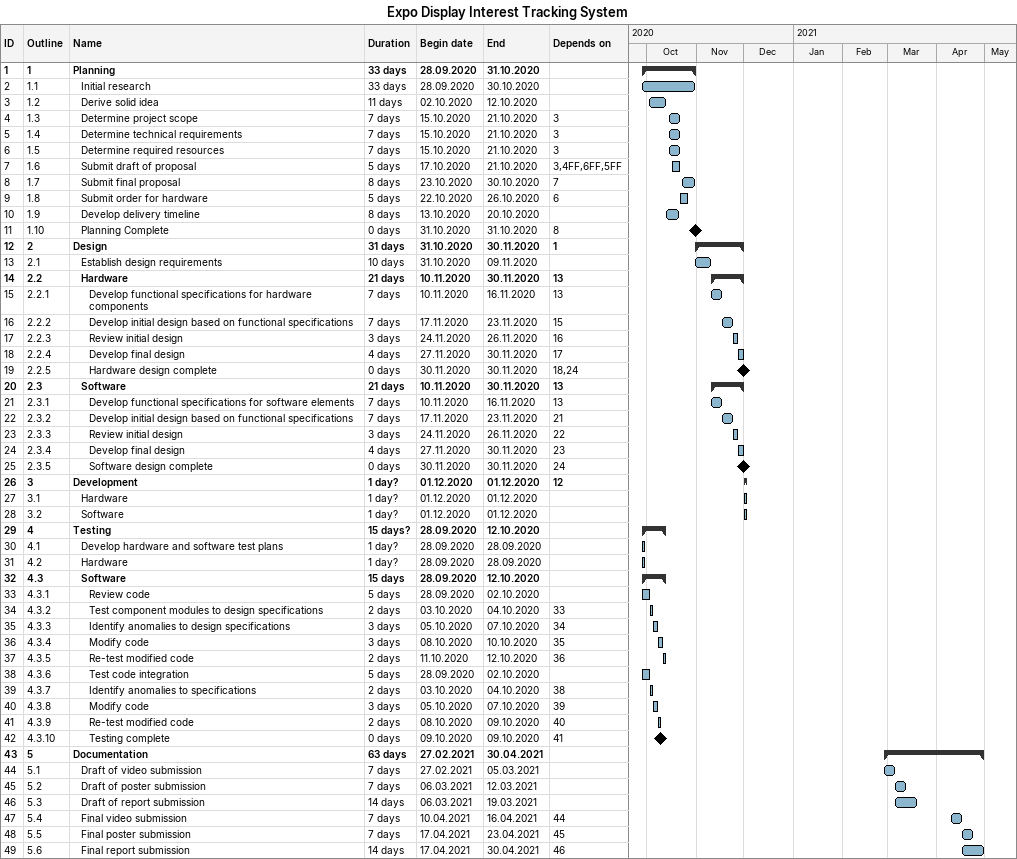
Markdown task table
Expo Display Interest Tracking System

| ID | WBS | Task | Duration | Start | Finish | Predecessors |
|---|---|---|---|---|---|---|
| 1 | 1 | **Planning** | 33d | 2020-09-28 | 2020-10-31 |  |
| 2 | 1.1 | Initial research | 33d | 2020-09-28 | 2020-10-30 |  |
| 3 | 1.2 | Derive solid idea | 11d | 2020-10-02 | 2020-10-12 |  |
| 4 | 1.3 | Determine project scope | 7d | 2020-10-15 | 2020-10-21 | 3 |
| 5 | 1.4 | Determine technical requirements | 7d | 2020-10-15 | 2020-10-21 | 3 |
| 6 | 1.5 | Determine required resources | 7d | 2020-10-15 | 2020-10-21 | 3 |
| 7 | 1.6 | Submit draft of proposal | 5d | 2020-10-17 | 2020-10-21 | 3, 4FF, 6FF, 5FF |
| 8 | 1.7 | Submit final proposal | 8d | 2020-10-23 | 2020-10-30 | 7 |
| 9 | 1.8 | Submit order for hardware | 5d | 2020-10-22 | 2020-10-26 | 6 |
| 10 | 1.9 | Develop delivery timeline | 8d | 2020-10-13 | 2020-10-20 |  |
| 11 | 1.10 | Planning Complete | 0d | 2020-10-31 | 2020-10-31 | 8 |
| 12 | 2 | **Design** | 31d | 2020-10-31 | 2020-11-30 | 1 |
| 13 | 2.1 | Establish design requirements | 10d | 2020-10-31 | 2020-11-09 |  |
| 14 | 2.2 | **Hardware** | 21d | 2020-11-10 | 2020-11-30 | 13 |
| 15 | 2.2.1 | Develop functional specifications for hardware components | 7d | 2020-11-10 | 2020-11-16 | 13 |
| 16 | 2.2.2 | Develop initial design based on functional specifications | 7d | 2020-11-17 | 2020-11-23 | 15 |
| 17 | 2.2.3 | Review initial design | 3d | 2020-11-24 | 2020-11-26 | 16 |
| 18 | 2.2.4 | Develop final design | 4d | 2020-11-27 | 2020-11-30 | 17 |
| 19 | 2.2.5 | Hardware design complete | 0d | 2020-11-30 | 2020-11-30 | 18, 24 |
| 20 | 2.3 | **Software** | 21d | 2020-11-10 | 2020-11-30 | 13 |
| 21 | 2.3.1 | Develop functional specifications for software elements | 7d | 2020-11-10 | 2020-11-16 | 13 |
| 22 | 2.3.2 | Develop initial design based on functional specifications | 7d | 2020-11-17 | 2020-11-23 | 21 |
| 23 | 2.3.3 | Review initial design | 3d | 2020-11-24 | 2020-11-26 | 22 |
| 24 | 2.3.4 | Develop final design | 4d | 2020-11-27 | 2020-11-30 | 23 |
| 25 | 2.3.5 | Software design complete | 0d | 2020-11-30 | 2020-11-30 | 24 |
| 26 | 3 | **Development** | 1d? | 2020-12-01 | 2020-12-01 | 12 |
| 27 | 3.1 | Hardware | 1d? | 2020-12-01 | 2020-12-01 |  |
| 28 | 3.2 | Software | 1d? | 2020-12-01 | 2020-12-01 |  |
| 29 | 4 | **Testing** | 15d? | 2020-09-28 | 2020-10-12 |  |
| 30 | 4.1 | Develop hardware and software test plans | 1d? | 2020-09-28 | 2020-09-28 |  |
| 31 | 4.2 | Hardware | 1d? | 2020-09-28 | 2020-09-28 |  |
| 32 | 4.3 | **Software** | 15d | 2020-09-28 | 2020-10-12 |  |
| 33 | 4.3.1 | Review code | 5d | 2020-09-28 | 2020-10-02 |  |
| 34 | 4.3.2 | Test component modules to design specifications | 2d | 2020-10-03 | 2020-10-04 | 33 |
| 35 | 4.3.3 | Identify anomalies to design specifications | 3d | 2020-10-05 | 2020-10-07 | 34 |
| 36 | 4.3.4 | Modify code | 3d | 2020-10-08 | 2020-10-10 | 35 |
| 37 | 4.3.5 | Re-test modified code | 2d | 2020-10-11 | 2020-10-12 | 36 |
| 38 | 4.3.6 | Test code integration | 5d | 2020-09-28 | 2020-10-02 |  |
| 39 | 4.3.7 | Identify anomalies to specifications | 2d | 2020-10-03 | 2020-10-04 | 38 |
| 40 | 4.3.8 | Modify code | 3d | 2020-10-05 | 2020-10-07 | 39 |
| 41 | 4.3.9 | Re-test modified code | 2d | 2020-10-08 | 2020-10-09 | 40 |
| 42 | 4.3.10 | Testing complete | 0d | 2020-10-09 | 2020-10-09 | 41 |
| 43 | 5 | **Documentation** | 63d | 2021-02-27 | 2021-04-30 |  |
| 44 | 5.1 | Draft of video submission | 7d | 2021-02-27 | 2021-03-05 |  |
| 45 | 5.2 | Draft of poster submission | 7d | 2021-03-06 | 2021-03-12 |  |
| 46 | 5.3 | Draft of report submission | 14d | 2021-03-06 | 2021-03-19 |  |
| 47 | 5.4 | Final video submission | 7d | 2021-04-10 | 2021-04-16 | 44 |
| 48 | 5.5 | Final poster submission | 7d | 2021-04-17 | 2021-04-23 | 45 |
| 49 | 5.6 | Final report submission | 14d | 2021-04-17 | 2021-04-30 | 46 |
